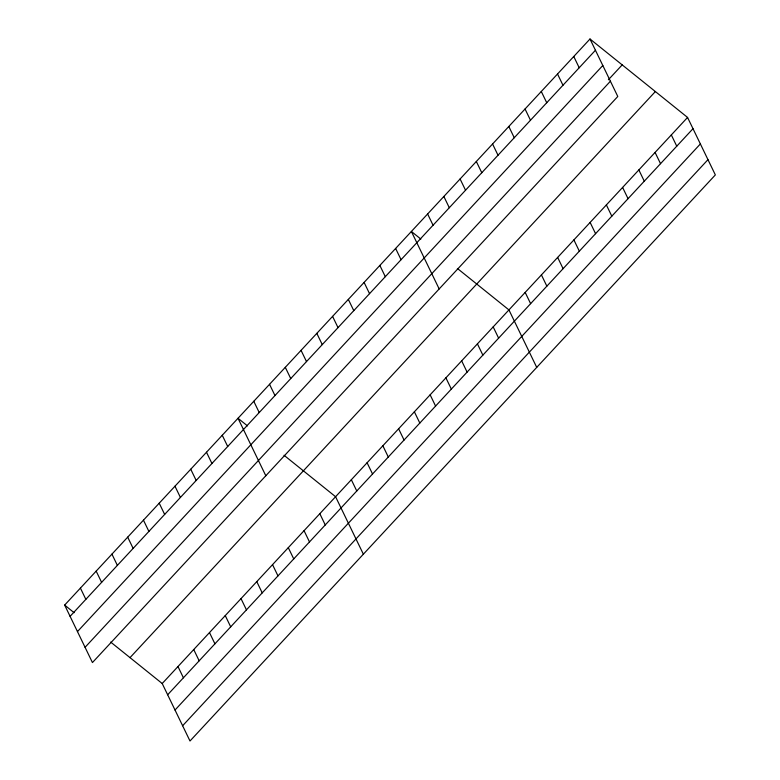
<?xml version="1.0" encoding="UTF-8"?>
<svg xmlns="http://www.w3.org/2000/svg" width="780" height="780" viewBox="0 0 780 780"><rect width="100%" height="100%" fill="white"/><g stroke="black" fill="none" stroke-linecap="round" stroke-linejoin="round"><path stroke-width="1.17" d="M590.002 39L617.789 96.476L92.44 662.561L64.652 605.085L590.002 39L687.56 117.439L715.348 174.915L189.998 741L162.211 683.524L110.672 642.076M70.093 616.327L595.442 50.252M77.464 631.585L602.813 65.501M608.39 79.755L622.196 64.886M85.069 647.303L610.418 81.218M130.016 657.637L655.366 91.553M162.211 683.524L687.56 117.439M167.651 694.775L693.001 128.69M175.022 710.024L700.372 143.949M182.627 725.741L707.967 159.666M420.849 239.08L411.382 231.465L439.169 288.941M457.402 268.466L508.94 309.913L536.728 367.39M247.484 425.89L238.017 418.275L265.805 475.751M284.037 455.276L335.575 496.714L363.363 554.19M64.652 605.085L74.119 612.7M671.326 134.94L676.757 146.191M655.083 152.431L660.524 163.683M638.849 169.933L644.28 181.184M573.768 56.501L579.199 67.743M622.606 187.434L628.046 198.676M557.524 73.993L562.965 85.244M606.372 204.925L611.812 216.177M541.291 91.494L546.731 102.736M590.129 222.427L595.569 233.678M525.047 108.986L530.488 120.237M573.895 239.918L579.335 251.17M508.813 126.487L514.254 137.738M557.651 257.419L563.092 268.671M492.57 143.978L498.01 155.23M541.417 274.911L546.858 286.162M476.336 161.48L481.777 172.731M525.184 292.412L530.615 303.664M460.102 178.981L465.533 190.222M443.859 196.472L449.299 207.724M493.184 326.888L498.615 338.14M427.625 213.974L433.056 225.215M477.418 343.873L482.859 355.124M461.662 360.857L467.103 372.109M395.626 248.45L401.066 259.701M445.897 377.842L451.337 389.093M379.86 265.434L385.3 276.685M430.141 394.826L435.581 406.068M364.104 282.418L369.544 293.66M414.375 411.801L419.815 423.052M348.338 299.393L353.779 310.645M398.619 428.785L404.06 440.037M332.582 316.378L338.023 327.629M382.863 445.77L388.294 457.022M316.826 333.362L322.257 344.614M367.097 462.755L372.538 473.996M301.06 350.347L306.501 361.598M351.341 479.739L356.772 490.981M285.305 367.331L290.735 378.573M269.539 384.306L274.979 395.558M319.819 513.698L325.25 524.95M253.783 401.29L259.214 412.542M304.054 530.683L309.494 541.934M288.298 547.667L293.738 558.909M222.261 435.26L227.701 446.501M272.532 564.642L277.973 575.893M206.495 452.244L211.936 463.486M256.776 581.626L262.216 592.878M190.739 469.219L196.18 480.47M241.01 598.611L246.451 609.862M174.974 486.203L180.414 497.455M225.254 615.596L230.695 626.847M159.218 503.188L164.658 514.439M209.489 632.58L214.929 643.822M143.461 520.172L148.892 531.414M193.732 649.555L199.173 660.806M127.696 537.147L133.136 548.399M177.976 666.539L183.407 677.791M111.94 554.132L117.37 565.383M96.174 571.116L101.614 582.367M80.418 588.1L85.849 599.352"/></g></svg>
